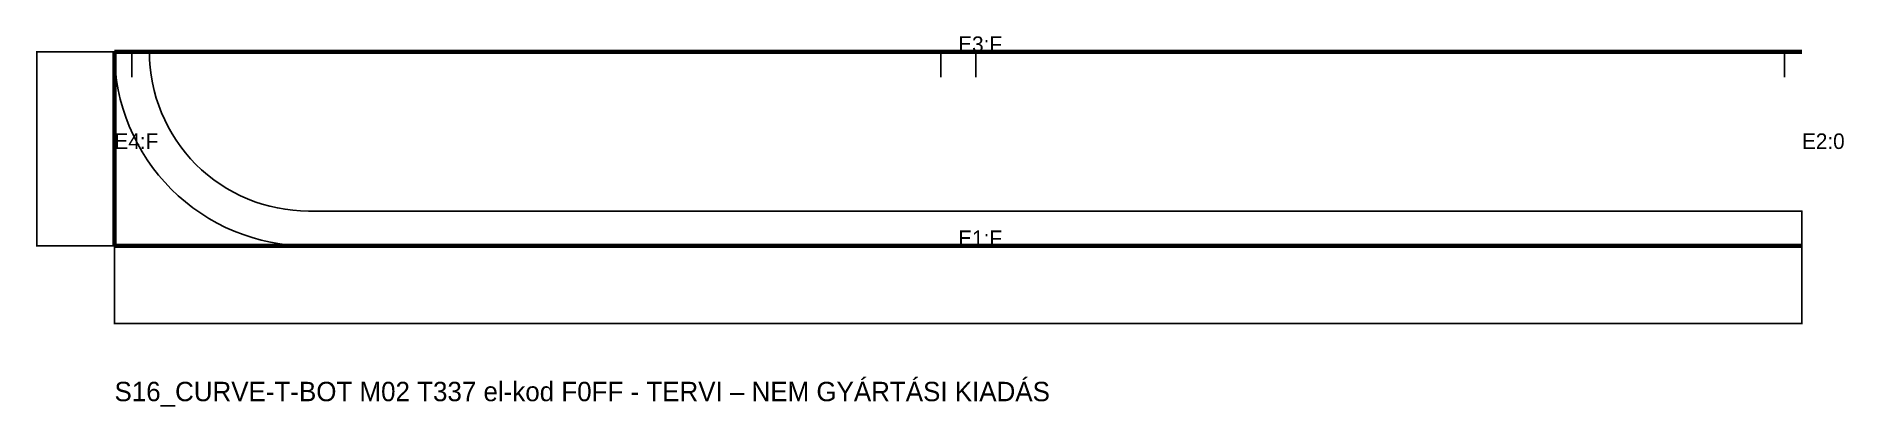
# Model space of a CAD drawing. Header units: millimetres. Extents: x -40 to 892, y -83 to 108.
import ezdxf

# ---------------------------------------------------------------- set-up
doc = ezdxf.new("R2010")
doc.units = ezdxf.units.MM
for name, color, linetype in [('ELZARAS', 1, 'Continuous'), ('FURAT_EL', 3, 'Continuous'), ('KONTUR', 7, 'Continuous'), ('MERET', 8, 'Continuous'), ('SZOVEG', 7, 'Continuous')]:
    doc.layers.add(name, color=color, linetype=linetype)
doc.styles.add('OpenSansCondensed-Light', font='OpenSansCondensed-Light.ttf')
doc.dimstyles.new('EZDXF', dxfattribs={"dimtxt": 0.25, "dimasz": 0.175, "dimexe": 0.375, "dimexo": 0.125, "dimgap": 0.1, "dimtad": 1, "dimlfac": 100, "dimzin": 12, "dimdsep": 46, "dimtxsty": 'OpenSansCondensed-Light', "dimblk": 'ARCHTICK', "dimcen": 2.5, "dimazin": 3, "dimtfac": 0.5, "dimtmove": 2, "dimatfit": 3})

# ---------------------------------------------------------------- blocks, each defined once
blk = doc.blocks.new('_ARCHTICK')
at = {"color": 0, "linetype": 'BYBLOCK', "const_width": 0.15}
blk.add_lwpolyline([(-0.5, -0.5), (0.5, 0.5)], dxfattribs=at)

msp = doc.modelspace()

# ---------------------------------------------------------------- linework, layer by layer
at = {"layer": 'ELZARAS', "lineweight": 70}
for p, q in [((0, 100), (870, 100)), ((0, 0), (0, 100)), ((0, 0), (870, 0))]:
    msp.add_line(p, q, dxfattribs=at)
at = {"layer": 'FURAT_EL'}
for p, q in [((9, 100), (9, 87)), ((9, 100), (9, 87)), ((9, 100), (9, 87)), ((9, 100), (9, 89)), ((9, 100), (9, 89)), ((426, 100), (426, 87)), ((426, 100), (426, 87)), ((426, 100), (426, 87)), ((426, 100), (426, 89)), ((426, 100), (426, 89)), ((444, 100), (444, 87)), ((444, 100), (444, 87)), ((444, 100), (444, 87)), ((444, 100), (444, 89)), ((444, 100), (444, 89)), ((861, 100), (861, 87)), ((861, 100), (861, 87)), ((861, 100), (861, 87)), ((861, 100), (861, 89)), ((861, 100), (861, 89))]:
    msp.add_line(p, q, dxfattribs=at)
at = {"layer": 'KONTUR'}
msp.add_lwpolyline([(0, 100), (0, 100), (0.12045, 95.09323), (0.48153, 90.19829), (1.08235, 85.32695), (1.92147, 80.49097), (2.99687, 75.70198), (4.30597, 70.97153), (5.84559, 66.31101), (7.61205, 61.73166), (9.60107, 57.24449), (11.80787, 52.86033), (14.22714, 48.58973), (16.85304, 44.44298), (19.67925, 40.43007), (22.69895, 36.56067), (25.90489, 32.8441), (29.28932, 29.28932), (32.8441, 25.90489), (36.56067, 22.69895), (40.43007, 19.67925), (44.44298, 16.85304), (48.58973, 14.22714), (52.86033, 11.80787), (57.24449, 9.60107), (61.73166, 7.61205), (66.31101, 5.84559), (70.97153, 4.30597), (75.70198, 2.99687), (80.49097, 1.92147), (85.32695, 1.08235), (90.19829, 0.48153), (95.09323, 0.12045), (100, 0), (870, 0), (870, 18), (100, 18), (100, 18), (95.97645, 18.09877), (91.96259, 18.39485), (87.9681, 18.88753), (84.00259, 19.57561), (80.07563, 20.45744), (76.19666, 21.53089), (72.37503, 22.79339), (68.61996, 24.24188), (64.94048, 25.87288), (61.34547, 27.68246), (57.84357, 29.66625), (54.44324, 31.81949), (51.15266, 34.13698), (47.97975, 36.61314), (44.93217, 39.24201), (42.01724, 42.01724), (39.24201, 44.93217), (36.61314, 47.97975), (34.13698, 51.15266), (31.81949, 54.44324), (29.66625, 57.84357), (27.68246, 61.34547), (25.87288, 64.94048), (24.24188, 68.61996), (22.79339, 72.37503), (21.53089, 76.19666), (20.45744, 80.07563), (19.57561, 84.00259), (18.88753, 87.9681), (18.39485, 91.96259), (18.09877, 95.97645), (18, 100)], close=True, dxfattribs=at)

# ---------------------------------------------------------------- texts
at = {"layer": 'SZOVEG'}
for s, height, p in [('E3:F', 8, (435, 100)), ('E4:F', 8, (0, 50)), ('E2:0', 8, (870, 50)), ('E1:F', 8, (435, 0)), ('S16_CURVE-T-BOT M02 T337 el-kod F0FF - TERVI – NEM GYÁRTÁSI KIADÁS', 10, (0, -80))]:
    msp.add_text(s, height=height, dxfattribs=at).set_placement(p)

# ---------------------------------------------------------------- dimensions: what is measured, and where the dimension line sits
at = {"layer": 'MERET'}
msp.add_linear_dim(base=(-40, 0), p1=(0, 0), p2=(0, 100), angle=90, dimstyle='EZDXF', dxfattribs=at).render()
msp.add_linear_dim(base=(0, -40), p1=(0, 0), p2=(870, 0), dimstyle='EZDXF', dxfattribs=at).render()

doc.saveas('drawing.dxf')
